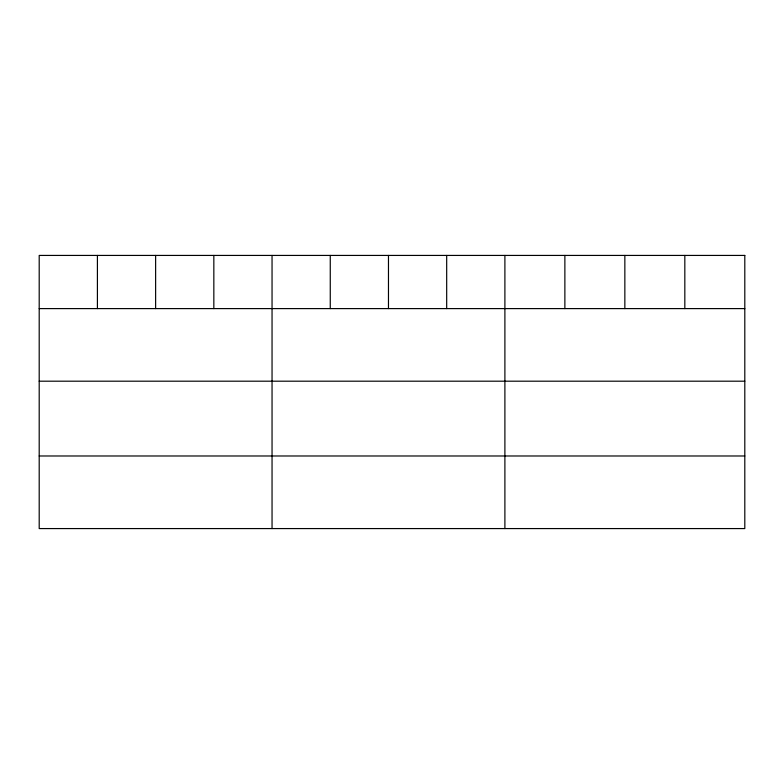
<?xml version="1.0" encoding="UTF-8"?>
<svg xmlns="http://www.w3.org/2000/svg" width="784" height="784" viewBox="0 0 784 784"><rect width="100%" height="100%" fill="white"/><g stroke="black" fill="none" stroke-linecap="round" stroke-linejoin="round"><path stroke-width="1.18" d="M39.2 308.602L744.8 308.602M39.2 381.191L744.8 381.191M39.2 455.984L744.8 455.984M684.824 255.427L684.824 308.602M624.848 255.427L624.848 308.602M564.872 255.427L564.872 308.602M504.896 255.427L504.896 528.573M446.684 255.427L446.684 308.602M388.472 255.427L388.472 308.602M330.26 255.427L330.26 308.602M272.048 255.427L272.048 528.573M213.836 255.427L213.836 308.602M155.624 255.427L155.624 308.602M97.412 255.427L97.412 308.602M744.8 255.427L39.2 255.427L39.2 528.573L744.8 528.573L744.8 255.427"/></g></svg>
